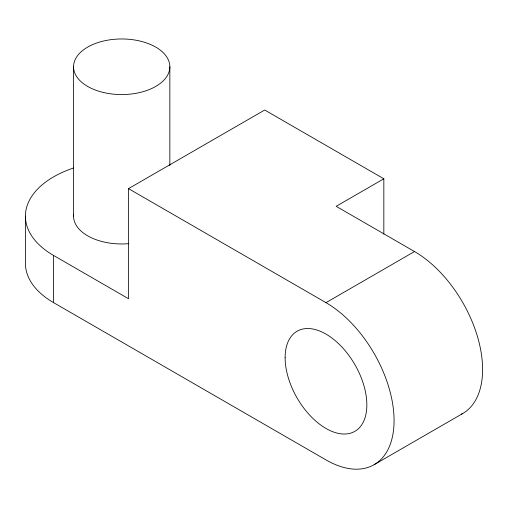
<?xml version="1.0" encoding="UTF-8"?>
<svg xmlns="http://www.w3.org/2000/svg" width="508" height="508" viewBox="0 0 508 508"><rect width="100%" height="100%" fill="white"/><g stroke="black" fill="none" stroke-linecap="round" stroke-linejoin="round"><path stroke-width="0.76" d="M73.552 168.015A96.298 55.601 0 0 0 53.607 255.473L128.511 298.723L128.511 188.639L264.7 110.014L383.832 178.791L383.832 234.112M383.832 178.791L336.163 206.311L414.503 251.543A96.298 55.601 60 0 1 477.768 337.604A96.298 55.601 60 0 1 461.321 414.299M128.511 188.639L325.984 302.654L414.503 251.543M374.136 464.68L462.655 413.569M25.4 216.16L25.4 263.341A96.298 55.601 0 0 0 53.607 302.654L325.984 459.911A96.298 55.601 60 0 0 394.075 420.592A96.298 55.601 60 0 0 325.984 302.654M169.85 66.77A48.152 27.8 0 0 1 97.625 90.843A48.152 27.8 0 0 1 97.625 42.691A48.152 27.8 0 0 1 169.85 66.77L169.85 165.576M73.552 66.77L73.552 216.16M53.607 255.473L53.607 302.654M128.772 243.662A48.152 27.8 0 0 1 73.616 214.713M285.128 357.689A57.779 33.357 60 0 0 346.412 433.934A57.779 33.357 60 0 0 346.412 352.215A57.779 33.357 60 0 0 285.128 357.689"/></g></svg>
